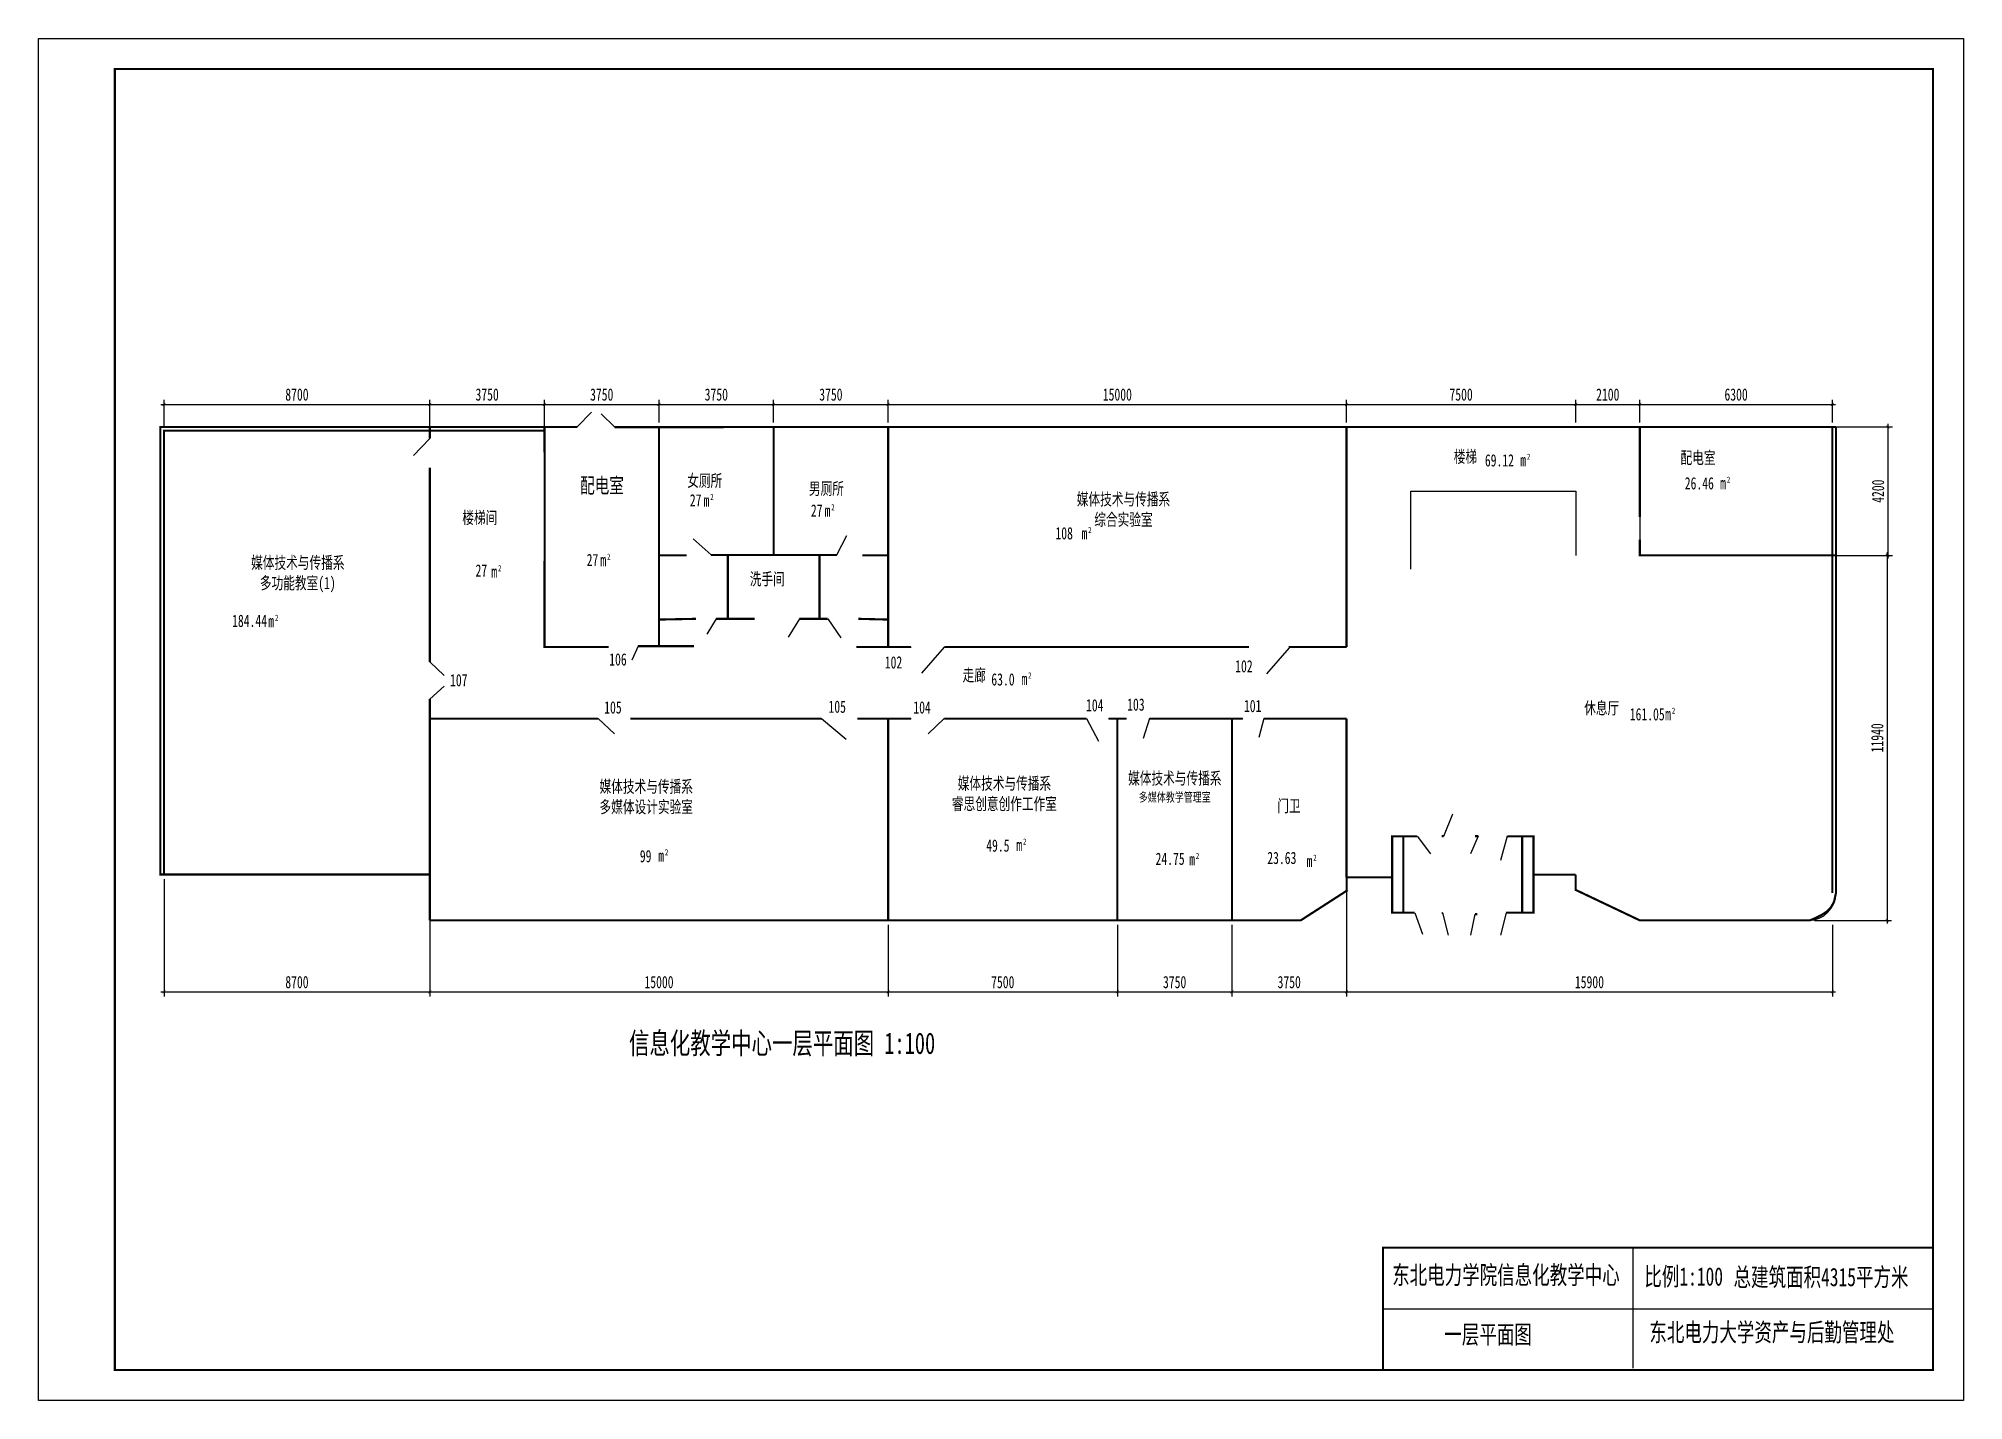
# Model space of a CAD drawing. Extents: x -3929 to 59071, y -15541 to 29009.
import ezdxf

# ---------------------------------------------------------------- set-up
doc = ezdxf.new("R2010")
doc.units = 0
doc.layers.get('0').update_dxf_attribs({"linetype": 'CONTINUOUS'})
doc.layers.get('DEFPOINTS').update_dxf_attribs({"linetype": 'CONTINUOUS'})
doc.styles.get("Standard").update_dxf_attribs({"font": '', "width": 0.7, "height": 400})
doc.styles.get('Standard').set_extended_font_data('FangSong_GB2312')
doc.dimstyles.get("Standard").update_dxf_attribs({"dimtxt": 0.18, "dimasz": 0.18, "dimexe": 0.18, "dimexo": 0.0625, "dimgap": 0.09, "dimtad": 0, "dimtih": 1, "dimtoh": 1, "dimdec": 4, "dimzin": 0, "dimdsep": 46, "dimtxsty": 'Standard', "dimcen": 0.09, "dimadec": 0, "dimazin": 0, "dimtfac": 1, "dimtdec": 4, "dimtofl": 0, "dimtmove": 0, "dimatfit": 3, "dimfxl": 1, "dimtolj": 1, "dimtzin": 0, "dimarcsym": 0})

# ---------------------------------------------------------------- blocks, each defined once
blk = doc.blocks.new('_ARCHTICK')
at = {"color": 0, "linetype": 'ByBlock', "const_width": 0.15}
blk.add_lwpolyline([(-0.5, -0.5), (0.5, 0.5)], dxfattribs=at)
blk = doc.blocks.new('*D1')
at = {"color": 0, "linetype": 'ByBlock'}
for p, q in [((79, 17041), (8979, 17041)), ((179, 16332), (179, 17191)), ((8879, 16332), (8879, 17191))]:
    blk.add_line(p, q, dxfattribs=at)
at = {"layer": 'DEFPOINTS', "color": 0, "linetype": 'ByBlock'}
for p in [(8879, 17041), (179, 16182), (8879, 16182)]:
    blk.add_point(p, dxfattribs=at)
at = {"color": 0, "linetype": 'ByBlock', "xscale": 100, "yscale": 100, "zscale": 100, "rotation": 180}
blk.add_blockref('_ARCHTICK', (179, 17041), dxfattribs=at)
at = {"color": 0, "linetype": 'ByBlock', "xscale": 100, "yscale": 100, "zscale": 100}
blk.add_blockref('_ARCHTICK', (8879, 17041), dxfattribs=at)
at = {"color": 0, "linetype": 'ByBlock', "insert": (4529, 17361), "char_height": 400, "attachment_point": 5}
blk.add_mtext('\\A1;8700', dxfattribs=at)
blk = doc.blocks.new('*D2')
at = {"color": 0, "linetype": 'ByBlock'}
for p, q in [((8779, 17041), (12729, 17041)), ((12629, 16332), (12629, 17191))]:
    blk.add_line(p, q, dxfattribs=at)
at = {"layer": 'DEFPOINTS', "color": 0, "linetype": 'ByBlock'}
for p in [(12629, 17041), (8879, 16182), (12629, 16182)]:
    blk.add_point(p, dxfattribs=at)
at = {"color": 0, "linetype": 'ByBlock', "xscale": 100, "yscale": 100, "zscale": 100, "rotation": 180}
blk.add_blockref('_ARCHTICK', (8879, 17041), dxfattribs=at)
at = {"color": 0, "linetype": 'ByBlock', "xscale": 100, "yscale": 100, "zscale": 100}
blk.add_blockref('_ARCHTICK', (12629, 17041), dxfattribs=at)
at = {"color": 0, "linetype": 'ByBlock', "insert": (10754, 17361), "char_height": 400, "attachment_point": 5}
blk.add_mtext('\\A1;3750', dxfattribs=at)
blk = doc.blocks.new('*D3')
at = {"color": 0, "linetype": 'ByBlock'}
for p, q in [((12529, 17041), (16479, 17041)), ((16379, 16446), (16379, 17191))]:
    blk.add_line(p, q, dxfattribs=at)
at = {"layer": 'DEFPOINTS', "color": 0, "linetype": 'ByBlock'}
for p in [(16379, 17041), (12629, 16182), (16379, 16296)]:
    blk.add_point(p, dxfattribs=at)
at = {"color": 0, "linetype": 'ByBlock', "xscale": 100, "yscale": 100, "zscale": 100, "rotation": 180}
blk.add_blockref('_ARCHTICK', (12629, 17041), dxfattribs=at)
at = {"color": 0, "linetype": 'ByBlock', "xscale": 100, "yscale": 100, "zscale": 100}
blk.add_blockref('_ARCHTICK', (16379, 17041), dxfattribs=at)
at = {"color": 0, "linetype": 'ByBlock', "insert": (14504, 17361), "char_height": 400, "attachment_point": 5}
blk.add_mtext('\\A1;3750', dxfattribs=at)
blk = doc.blocks.new('*D4')
at = {"color": 0, "linetype": 'ByBlock'}
for p, q in [((16279, 17041), (20229, 17041)), ((20129, 16449), (20129, 17191))]:
    blk.add_line(p, q, dxfattribs=at)
at = {"layer": 'DEFPOINTS', "color": 0, "linetype": 'ByBlock'}
for p in [(20129, 17041), (16379, 16296), (20129, 16299)]:
    blk.add_point(p, dxfattribs=at)
at = {"color": 0, "linetype": 'ByBlock', "xscale": 100, "yscale": 100, "zscale": 100, "rotation": 180}
blk.add_blockref('_ARCHTICK', (16379, 17041), dxfattribs=at)
at = {"color": 0, "linetype": 'ByBlock', "xscale": 100, "yscale": 100, "zscale": 100}
blk.add_blockref('_ARCHTICK', (20129, 17041), dxfattribs=at)
at = {"color": 0, "linetype": 'ByBlock', "insert": (18254, 17361), "char_height": 400, "attachment_point": 5}
blk.add_mtext('\\A1;3750', dxfattribs=at)
blk = doc.blocks.new('*D5')
at = {"color": 0, "linetype": 'ByBlock'}
for p, q in [((20029, 17041), (23979, 17041)), ((23879, 16452), (23879, 17191))]:
    blk.add_line(p, q, dxfattribs=at)
at = {"layer": 'DEFPOINTS', "color": 0, "linetype": 'ByBlock'}
for p in [(23879, 17041), (20129, 16299), (23879, 16302)]:
    blk.add_point(p, dxfattribs=at)
at = {"color": 0, "linetype": 'ByBlock', "xscale": 100, "yscale": 100, "zscale": 100, "rotation": 180}
blk.add_blockref('_ARCHTICK', (20129, 17041), dxfattribs=at)
at = {"color": 0, "linetype": 'ByBlock', "xscale": 100, "yscale": 100, "zscale": 100}
blk.add_blockref('_ARCHTICK', (23879, 17041), dxfattribs=at)
at = {"color": 0, "linetype": 'ByBlock', "insert": (22004, 17361), "char_height": 400, "attachment_point": 5}
blk.add_mtext('\\A1;3750', dxfattribs=at)
blk = doc.blocks.new('*D6')
at = {"color": 0, "linetype": 'ByBlock'}
for p, q in [((23779, 17041), (38979, 17041)), ((38879, 16452), (38879, 17191))]:
    blk.add_line(p, q, dxfattribs=at)
at = {"layer": 'DEFPOINTS', "color": 0, "linetype": 'ByBlock'}
for p in [(38879, 17041), (23879, 16302), (38879, 16302)]:
    blk.add_point(p, dxfattribs=at)
at = {"color": 0, "linetype": 'ByBlock', "xscale": 100, "yscale": 100, "zscale": 100, "rotation": 180}
blk.add_blockref('_ARCHTICK', (23879, 17041), dxfattribs=at)
at = {"color": 0, "linetype": 'ByBlock', "xscale": 100, "yscale": 100, "zscale": 100}
blk.add_blockref('_ARCHTICK', (38879, 17041), dxfattribs=at)
at = {"color": 0, "linetype": 'ByBlock', "insert": (31379, 17361), "char_height": 400, "attachment_point": 5}
blk.add_mtext('\\A1;15000', dxfattribs=at)
blk = doc.blocks.new('*D7')
at = {"color": 0, "linetype": 'ByBlock'}
for p, q in [((38779, 17041), (46479, 17041)), ((46379, 16452), (46379, 17191))]:
    blk.add_line(p, q, dxfattribs=at)
at = {"layer": 'DEFPOINTS', "color": 0, "linetype": 'ByBlock'}
for p in [(46379, 17041), (38879, 16302), (46379, 16302)]:
    blk.add_point(p, dxfattribs=at)
at = {"color": 0, "linetype": 'ByBlock', "xscale": 100, "yscale": 100, "zscale": 100, "rotation": 180}
blk.add_blockref('_ARCHTICK', (38879, 17041), dxfattribs=at)
at = {"color": 0, "linetype": 'ByBlock', "xscale": 100, "yscale": 100, "zscale": 100}
blk.add_blockref('_ARCHTICK', (46379, 17041), dxfattribs=at)
at = {"color": 0, "linetype": 'ByBlock', "insert": (42629, 17361), "char_height": 400, "attachment_point": 5}
blk.add_mtext('\\A1;7500', dxfattribs=at)
blk = doc.blocks.new('*D8')
at = {"color": 0, "linetype": 'ByBlock'}
for p, q in [((46279, 17041), (48579, 17041)), ((48479, 16452), (48479, 17191))]:
    blk.add_line(p, q, dxfattribs=at)
at = {"layer": 'DEFPOINTS', "color": 0, "linetype": 'ByBlock'}
for p in [(48479, 17041), (46379, 16302), (48479, 16302)]:
    blk.add_point(p, dxfattribs=at)
at = {"color": 0, "linetype": 'ByBlock', "xscale": 100, "yscale": 100, "zscale": 100, "rotation": 180}
blk.add_blockref('_ARCHTICK', (46379, 17041), dxfattribs=at)
at = {"color": 0, "linetype": 'ByBlock', "xscale": 100, "yscale": 100, "zscale": 100}
blk.add_blockref('_ARCHTICK', (48479, 17041), dxfattribs=at)
at = {"color": 0, "linetype": 'ByBlock', "insert": (47429, 17361), "char_height": 400, "attachment_point": 5}
blk.add_mtext('\\A1;2100', dxfattribs=at)
blk = doc.blocks.new('*D9')
at = {"color": 0, "linetype": 'ByBlock'}
for p, q in [((48379, 17041), (54879, 17041)), ((54779, 16452), (54779, 17191))]:
    blk.add_line(p, q, dxfattribs=at)
at = {"layer": 'DEFPOINTS', "color": 0, "linetype": 'ByBlock'}
for p in [(54779, 17041), (48479, 16302), (54779, 16302)]:
    blk.add_point(p, dxfattribs=at)
at = {"color": 0, "linetype": 'ByBlock', "xscale": 100, "yscale": 100, "zscale": 100, "rotation": 180}
blk.add_blockref('_ARCHTICK', (48479, 17041), dxfattribs=at)
at = {"color": 0, "linetype": 'ByBlock', "xscale": 100, "yscale": 100, "zscale": 100}
blk.add_blockref('_ARCHTICK', (54779, 17041), dxfattribs=at)
at = {"color": 0, "linetype": 'ByBlock', "insert": (51629, 17361), "char_height": 400, "attachment_point": 5}
blk.add_mtext('\\A1;6300', dxfattribs=at)
blk = doc.blocks.new('*D10')
at = {"color": 0, "linetype": 'ByBlock'}
for p, q in [((56595, 16402), (56595, 12002)), ((54929, 16302), (56745, 16302)), ((54929, 12102), (56745, 12102))]:
    blk.add_line(p, q, dxfattribs=at)
at = {"layer": 'DEFPOINTS', "color": 0, "linetype": 'ByBlock'}
for p in [(54779, 16302), (54779, 12102), (56595, 12102)]:
    blk.add_point(p, dxfattribs=at)
at = {"color": 0, "linetype": 'ByBlock', "xscale": 100, "yscale": 100, "zscale": 100}
for p, rotation in [((56595, 16302), 90), ((56595, 12102), 270)]:
    blk.add_blockref('_ARCHTICK', p, dxfattribs=dict(at, rotation=rotation))
at = {"color": 0, "linetype": 'ByBlock', "insert": (56275, 14202), "char_height": 400, "attachment_point": 5, "rotation": 90}
blk.add_mtext('\\A1;4200', dxfattribs=at)
blk = doc.blocks.new('*D11')
at = {"color": 0, "linetype": 'ByBlock'}
for p, q in [((54149, 12102), (56720, 12102)), ((56570, 12202), (56570, 63)), ((54195, 163), (56720, 163))]:
    blk.add_line(p, q, dxfattribs=at)
at = {"layer": 'DEFPOINTS', "color": 0, "linetype": 'ByBlock'}
for p in [(53999, 12102), (54045, 163), (56570, 163)]:
    blk.add_point(p, dxfattribs=at)
at = {"color": 0, "linetype": 'ByBlock', "xscale": 100, "yscale": 100, "zscale": 100}
for p, rotation in [((56570, 12102), 90), ((56570, 163), 270)]:
    blk.add_blockref('_ARCHTICK', p, dxfattribs=dict(at, rotation=rotation))
at = {"color": 0, "linetype": 'ByBlock', "insert": (56250, 6133), "char_height": 400, "attachment_point": 5, "rotation": 90}
blk.add_mtext('\\A1;11940', dxfattribs=at)
blk = doc.blocks.new('*D12')
at = {"color": 0, "linetype": 'ByBlock'}
for p, q in [((179, 1512), (179, -2328)), ((8879, 1512), (8879, -2328)), ((79, -2178), (8979, -2178))]:
    blk.add_line(p, q, dxfattribs=at)
at = {"layer": 'DEFPOINTS', "color": 0, "linetype": 'ByBlock'}
for p in [(179, 1662), (8879, 1662), (8879, -2178)]:
    blk.add_point(p, dxfattribs=at)
at = {"color": 0, "linetype": 'ByBlock', "xscale": 100, "yscale": 100, "zscale": 100, "rotation": 180}
blk.add_blockref('_ARCHTICK', (179, -2178), dxfattribs=at)
at = {"color": 0, "linetype": 'ByBlock', "xscale": 100, "yscale": 100, "zscale": 100}
blk.add_blockref('_ARCHTICK', (8879, -2178), dxfattribs=at)
at = {"color": 0, "linetype": 'ByBlock', "insert": (4529, -1858), "char_height": 400, "attachment_point": 5}
blk.add_mtext('\\A1;8700', dxfattribs=at)
blk = doc.blocks.new('*D13')
at = {"color": 0, "linetype": 'ByBlock'}
for p, q in [((23879, 12), (23879, -2328)), ((8779, -2178), (23979, -2178))]:
    blk.add_line(p, q, dxfattribs=at)
at = {"layer": 'DEFPOINTS', "color": 0, "linetype": 'ByBlock'}
for p in [(8879, 1662), (23879, 162), (23879, -2178)]:
    blk.add_point(p, dxfattribs=at)
at = {"color": 0, "linetype": 'ByBlock', "xscale": 100, "yscale": 100, "zscale": 100, "rotation": 180}
blk.add_blockref('_ARCHTICK', (8879, -2178), dxfattribs=at)
at = {"color": 0, "linetype": 'ByBlock', "xscale": 100, "yscale": 100, "zscale": 100}
blk.add_blockref('_ARCHTICK', (23879, -2178), dxfattribs=at)
at = {"color": 0, "linetype": 'ByBlock', "insert": (16379, -1858), "char_height": 400, "attachment_point": 5}
blk.add_mtext('\\A1;15000', dxfattribs=at)
blk = doc.blocks.new('*D14')
at = {"color": 0, "linetype": 'ByBlock'}
for p, q in [((31379, 12), (31379, -2328)), ((23779, -2178), (31479, -2178))]:
    blk.add_line(p, q, dxfattribs=at)
at = {"layer": 'DEFPOINTS', "color": 0, "linetype": 'ByBlock'}
for p in [(23879, 162), (31379, 162), (31379, -2178)]:
    blk.add_point(p, dxfattribs=at)
at = {"color": 0, "linetype": 'ByBlock', "xscale": 100, "yscale": 100, "zscale": 100, "rotation": 180}
blk.add_blockref('_ARCHTICK', (23879, -2178), dxfattribs=at)
at = {"color": 0, "linetype": 'ByBlock', "xscale": 100, "yscale": 100, "zscale": 100}
blk.add_blockref('_ARCHTICK', (31379, -2178), dxfattribs=at)
at = {"color": 0, "linetype": 'ByBlock', "insert": (27629, -1858), "char_height": 400, "attachment_point": 5}
blk.add_mtext('\\A1;7500', dxfattribs=at)
blk = doc.blocks.new('*D15')
at = {"color": 0, "linetype": 'ByBlock'}
for p, q in [((35129, 12), (35129, -2328)), ((31279, -2178), (35229, -2178))]:
    blk.add_line(p, q, dxfattribs=at)
at = {"layer": 'DEFPOINTS', "color": 0, "linetype": 'ByBlock'}
for p in [(31379, 162), (35129, 162), (35129, -2178)]:
    blk.add_point(p, dxfattribs=at)
at = {"color": 0, "linetype": 'ByBlock', "xscale": 100, "yscale": 100, "zscale": 100, "rotation": 180}
blk.add_blockref('_ARCHTICK', (31379, -2178), dxfattribs=at)
at = {"color": 0, "linetype": 'ByBlock', "xscale": 100, "yscale": 100, "zscale": 100}
blk.add_blockref('_ARCHTICK', (35129, -2178), dxfattribs=at)
at = {"color": 0, "linetype": 'ByBlock', "insert": (33254, -1858), "char_height": 400, "attachment_point": 5}
blk.add_mtext('\\A1;3750', dxfattribs=at)
blk = doc.blocks.new('*D16')
at = {"color": 0, "linetype": 'ByBlock'}
for p, q in [((38879, 6612), (38879, -2328)), ((35029, -2178), (38979, -2178))]:
    blk.add_line(p, q, dxfattribs=at)
at = {"layer": 'DEFPOINTS', "color": 0, "linetype": 'ByBlock'}
for p in [(38879, 6762), (35129, 162), (38879, -2178)]:
    blk.add_point(p, dxfattribs=at)
at = {"color": 0, "linetype": 'ByBlock', "xscale": 100, "yscale": 100, "zscale": 100, "rotation": 180}
blk.add_blockref('_ARCHTICK', (35129, -2178), dxfattribs=at)
at = {"color": 0, "linetype": 'ByBlock', "xscale": 100, "yscale": 100, "zscale": 100}
blk.add_blockref('_ARCHTICK', (38879, -2178), dxfattribs=at)
at = {"color": 0, "linetype": 'ByBlock', "insert": (37004, -1858), "char_height": 400, "attachment_point": 5}
blk.add_mtext('\\A1;3750', dxfattribs=at)
blk = doc.blocks.new('*D17')
at = {"color": 0, "linetype": 'ByBlock'}
for p, q in [((38879, 12), (38879, -2328)), ((54779, 12), (54779, -2328)), ((38779, -2178), (54879, -2178))]:
    blk.add_line(p, q, dxfattribs=at)
at = {"layer": 'DEFPOINTS', "color": 0, "linetype": 'ByBlock'}
for p in [(38879, 162), (54779, 162), (54779, -2178)]:
    blk.add_point(p, dxfattribs=at)
at = {"color": 0, "linetype": 'ByBlock', "xscale": 100, "yscale": 100, "zscale": 100, "rotation": 180}
blk.add_blockref('_ARCHTICK', (38879, -2178), dxfattribs=at)
at = {"color": 0, "linetype": 'ByBlock', "xscale": 100, "yscale": 100, "zscale": 100}
blk.add_blockref('_ARCHTICK', (54779, -2178), dxfattribs=at)
at = {"color": 0, "linetype": 'ByBlock', "insert": (46829, -1858), "char_height": 400, "attachment_point": 5}
blk.add_mtext('\\A1;15900', dxfattribs=at)

msp = doc.modelspace()

# ---------------------------------------------------------------- linework, layer by layer
for p, q in [((-3928.7, 29008.6), (59071.3, 29008.6)), ((-3928.7, -15541.4), (-3928.7, 29008.6)), ((59071.3, 29008.6), (59071.3, -15541.4)), ((-1428.7, 28008.6), (58071.3, 28008.6)), ((-1428.7, -14541.4), (-1428.7, 28008.6)), ((58071.3, 28008.6), (58071.3, -14541.4)), ((13700.5, 16302.5), (14168.9, 16782.1)), ((14480.5, 16734.2), (14929.1, 16295.3)), ((59.4, 1662.5), (59.4, 16302.5)), ((59.4, 16302.5), (13700.5, 16302.5)), ((8879.4, 15930.5), (8345.1, 15369.7)), ((8879.4, 15930.5), (8879.4, 16302.5)), ((12629.4, 15930.5), (12629.4, 16302.5)), ((16379.4, 9102.5), (16379.4, 16302.5)), ((20129.4, 12102.5), (20129.4, 16302.5)), ((23879.4, 9102.5), (23879.4, 16302.5)), ((23879.4, 16302.5), (54899.4, 16302.5)), ((38879.4, 9102.5), (38879.4, 16302.5)), ((54899.4, 1062.5), (54899.4, 16302.5)), ((54899.4, 16302.5), (54899.4, 1062.5)), ((8879.4, 9102.5), (8879.4, 14968.7)), ((40979.4, 11652.5), (40979.4, 14202.5)), ((40979.4, 14202.5), (46379.4, 14202.5)), ((46379.4, 14202.5), (46379.4, 12102.5)), ((48479.4, 13352), (48480.4, 12617.8)), ((18083.4, 12116.3), (17500.2, 12640.5)), ((22200.7, 12116.3), (22523.1, 12757.6)), ((18249.4, 10026.7), (17945.5, 9525.7)), ((20972.1, 10026.7), (20605.8, 9429.9)), ((21901.8, 10026.7), (22331.4, 9406)), ((12629.4, 9102.5), (14729.8, 9102.5)), ((15692.7, 9131.2), (15493.7, 8678.2)), ((23879.4, 9102.5), (24628.3, 9102.5)), ((25715.5, 9102.5), (24967.7, 8247.3)), ((37007.1, 9078.8), (36259.3, 8223.7)), ((8879.4, 8618.1), (9351.6, 8173)), ((8879.4, 7399.8), (9351.6, 7821.6)), ((8879.4, 1662.5), (8879.4, 6762.5)), ((8879.4, 6762.5), (14385.2, 6762.5)), ((14385.2, 6762.5), (14918.6, 6260.3)), ((15442.1, 6762.5), (21693.1, 6762.5)), ((21693.1, 6762.5), (22499.1, 6092.7)), ((22870.8, 6762.5), (24628.3, 6762.5)), ((23879.4, 162.5), (23879.4, 6762.5)), ((25715.5, 6762.5), (25183.4, 6260.3)), ((25715.5, 6762.5), (30365.9, 6762.5)), ((30365.9, 6762.5), (30762.7, 6020.9)), ((31090.7, 6762.5), (31676.5, 6762.5)), ((31379.4, 162.5), (31379.4, 6762.5)), ((32431.5, 6762.5), (32224.7, 6116.6)), ((32431.5, 6762.5), (35481.5, 6762.5)), ((35129.4, 162.5), (35129.4, 6762.5)), ((36176, 6762.5), (36011.4, 6140.6)), ((42061.3, 2918), (42353.1, 3646.5)), ((40371.1, 2913.2), (40741.1, 2913.2)), ((40371.1, 413.2), (40371.1, 2913.2)), ((40741.1, 2913.2), (40741.1, 413.2)), ((41186.1, 2913.2), (41623.7, 2335.1)), ((43191.8, 2918), (42936.5, 2335.1)), ((44140, 2913.2), (43921.2, 2116.6)), ((44628.5, 413.2), (44628.5, 2913.2)), ((44628.5, 2913.2), (44998.5, 2913.2)), ((44998.5, 2913.2), (44998.5, 413.2)), ((59.4, 1662.5), (8879.4, 1662.5)), ((40741.1, 413.2), (40371.1, 413.2)), ((41113.1, 413.2), (41368.4, -287.7)), ((42024.8, 404.5), (42207.2, -324.1)), ((43082.4, 368), (42936.5, -324.1)), ((44103.5, 413.2), (43921.2, -324.1)), ((44998.5, 413.2), (44628.5, 413.2)), ((58071.3, -10541.4), (40071.3, -10541.4)), ((40071.3, -10541.4), (40071.3, -14541.4)), ((48253.2, -10518.6), (48253.2, -14486)), ((40071.3, -12541.4), (58090.5, -12541.4)), ((58071.3, -14541.4), (-1428.7, -14541.4)), ((59071.3, -15541.4), (-3928.7, -15541.4))]:
    msp.add_line(p, q)
at = {"const_width": 70}
for points in [[(-1428.7, -14541.4), (-1428.7, 28008.6), (58071.3, 28008.6), (58071.3, -14541.4), (-1428.7, -14541.4)], [(59.4, 16302.5), (59.4, 1662.5), (8879.4, 1662.5), (8879.4, 162.5)], [(12629.4, 16302.5), (59.4, 16302.5), (59.4, 1662.5)], [(8879.4, 15930.5), (8879.4, 16302.5)], [(12629.4, 16302.5), (12629.4, 16302.5), (13700.5, 16302.5)], [(12629.4, 16302.5), (12629.4, 15930.5)], [(12629.4, 15930.5), (12638, 14968.7)], [(14929.1, 16295.3), (23879.4, 16302.5)], [(16379.4, 16296.5), (16379.4, 9102.5)], [(20129.4, 16302.5), (20129.4, 12116.3)], [(23879.4, 16302.5), (23879.4, 9102.5)], [(54899.4, 16302.5), (23879.4, 16302.5)], [(38879.4, 9102.5), (38879.4, 16302.5)], [(48479.4, 16302.5), (48479.4, 13352)], [(54899.4, 16302.5), (54899.4, 1062.5)], [(8879.4, 14968.7), (8879.4, 9102.5)], [(12638, 14968.7), (12629.4, 9102.5), (14729.8, 9102.5)], [(48480.4, 12617.8), (48479.4, 12102.5), (54899.4, 12102.5)], [(16379.4, 12102.5), (17286.5, 12102.5)], [(18083.4, 12116.3), (22200.7, 12116.3)], [(18629.4, 12102.5), (18629.4, 10026.7)], [(21629.4, 12102.5), (21629.4, 10026.7)], [(23879.4, 12102.5), (23030.8, 12102.5)], [(17585.4, 10026.7), (16379.4, 10002.5)], [(18249.4, 10026.7), (19511.2, 10026.7)], [(21901.8, 10026.7), (20972.1, 10026.7)], [(22898, 10026.7), (23879.4, 10002.5)], [(8879.4, 9102.5), (8879.4, 8618.1)], [(15692.7, 9131.2), (17519, 9131.2)], [(23879.4, 9102.5), (22831.5, 9102.5)], [(23879.4, 9102.5), (24628.3, 9102.5)], [(25715.5, 9102.5), (35690.6, 9102.5)], [(36986, 9102.5), (38879.4, 9102.5)], [(8879.4, 6762.5), (8879.4, 7399.8)], [(8879.4, 1662.5), (8879.4, 6762.5), (14385.2, 6762.5)], [(15442.1, 6762.5), (21693.1, 6762.5)], [(22870.8, 6762.5), (24628.3, 6762.5)], [(23879.4, 162.5), (23879.4, 6762.5)], [(25715.5, 6762.5), (30365.9, 6762.5)], [(31090.7, 6762.5), (31676.5, 6762.5)], [(31379.4, 162.5), (31379.4, 6762.5)], [(32431.5, 6762.5), (35481.5, 6762.5)], [(35129.4, 6762.5), (35129.4, 162.5)], [(36176, 6762.5), (38879.4, 6762.5)], [(38879.4, 1662.5), (38879.4, 6762.5)], [(40371.1, 2913.2), (40371.1, 413.2), (40741.1, 413.2), (40741.1, 2913.2), (40371.1, 2913.2)], [(40741.1, 2913.2), (41186.1, 2913.2)], [(41988.4, 2918), (42061.3, 2918)], [(43082.4, 2918), (43191.8, 2918)], [(44628.5, 2913.2), (44140, 2913.2)], [(44628.5, 2913.2), (44998.5, 2913.2), (44998.5, 413.2), (44628.5, 413.2), (44628.5, 2913.2)], [(8879.4, 162.5), (37379.4, 162.5), (38887.3, 1133.1), (38879.4, 1662.5)], [(38877.3, 1570.2), (40371.1, 1570.2)], [(46380.4, 1657.5), (45002, 1657.5)], [(54899.4, 1062.5), (54832.9, 766), (54727.9, 582.4), (54596.6, 451.3), (54439.1, 346.4), (54229.1, 241.5), (54045.4, 162.9), (48479.4, 162.5), (46380.4, 1159.3), (46380.4, 1657.5)], [(40741.1, 413.2), (41113.1, 413.2)], [(42024.8, 404.5), (41988.4, 404.5)], [(43082.4, 368), (43155.4, 368)], [(44628.5, 413.2), (44103.5, 413.2)], [(40071.3, -14541.4), (40071.3, -10541.4), (58071.3, -10541.4)]]:
    msp.add_lwpolyline(points, dxfattribs=at)
for points in [[(12629.4, 16182.5, 70, 70, 0), (179.4, 16182.5, 70, 70, 0), (179.4, 1662.5, 70, 70, 0)], [(54779.4, 16302.5, 70, 70, 0), (54779.4, 1062.5, 70, 70, 0)]]:
    msp.add_lwpolyline(points, format="xyseb")
msp.add_arc((53999.4, 1062.5), 900, 270, 0)

# ---------------------------------------------------------------- texts
for s, insert, char_height, width, attachment_point in [('楼梯', (42388.8, 15533.7), 400, 5975.088, 1), ('69.12', (43407.5, 15411.3), 400, 4329.774, 1), ('m', (44563.9, 15417.4), 400, 4867.06, 1), ('2', (44781.8, 15427.7), 200, 1406.04, 1), ('配电室', (49809.5, 15497.9), 400, 1313.226, 1), ('{\\fGulim|b0|i0|c134|p34;配\\fPMingLiU|b0|i0|c134|p18;电\\fGulim|b0|i0|c134|p34;室}', (14513.3, 14640.5), 500, 3154.7, 2), ('女厕所', (17302, 14747.2), 400, 2424.674, 1), ('男厕所', (21285.3, 14487.7), 400, 2771.055, 1), ('26.46', (49948.5, 14660.7), 400, 4329.774, 1), ('m', (51104.8, 14666.8), 400, 4867.06, 1), ('2', (51322.7, 14677.1), 200, 1406.04, 1), ('27', (17387.2, 14103.4), 400, 1125.741, 1), ('m', (17835.3, 14100), 400, 4867.06, 1), ('2', (18053.2, 14110.3), 200, 1406.04, 1), ('{\\fGulim|b0|i0|c129|p34;媒\\fGulim|b0|i0|c134|p34;体技\\fPMingLiU|b0|i0|c136|p18;术\\fPMingLiU|b0|i0|c134|p18;与传\\fGulim|b0|i0|c134|p34;播系\\P\\fPMingLiU|b0|i0|c134|p18;综\\fGulim|b0|i0|c134|p34;合\\fPMingLiU|b0|i0|c134|p18;实验\\fGulim|b0|i0|c134|p34;室}', (31579.4, 14141.7), 400, 6386.547, 2), ('楼梯间', (9941.3, 13536.2), 400, 2684.46, 1), ('27', (21348.9, 13768.9), 400, 1125.741, 1), ('m', (21797, 13765.5), 400, 4867.06, 1), ('2', (22014.9, 13775.8), 200, 1406.04, 1), ('108', (29352.4, 13025.6), 400, 8399.762, 1), ('m', (30204.9, 13021.7), 400, 4867.06, 1), ('2', (30422.8, 13032), 200, 1406.04, 1), ('{\\fGulim|b0|i0|c129|p34;媒\\fGulim|b0|i0|c134|p34;体技\\fPMingLiU|b0|i0|c136|p18;术\\fPMingLiU|b0|i0|c134|p18;与传\\fGulim|b0|i0|c134|p34;播系\\P\\fGulim|b0|i0|c129|p34;多\\fGulim|b0|i0|c134|p34;功能\\fPMingLiU|b0|i0|c136|p18;教\\fGulim|b0|i0|c134|p34;室}(1)', (4557.2, 12065.7), 400, 4818.906, 2), ('27', (14011.3, 12152.2), 400, 1125.741, 1), ('m', (14459.4, 12148.8), 400, 4867.06, 1), ('2', (14677.3, 12159.1), 200, 1406.04, 1), ('27', (10374.3, 11806.2), 400, 2511.269, 1), ('m', (10890.2, 11770.7), 400, 4867.06, 1), ('2', (11108.1, 11781), 200, 1406.04, 1), ('洗手间', (19347.3, 11530.1), 400, 1852.588, 1), ('184.44', (2407.5, 10162.7), 400, 5888.493, 1), ('2', (3807.6, 10160.5), 200, 1406.04, 1), ('m', (3589.6, 10150.3), 400, 4867.06, 1), ('106', (14749.9, 8899.3), 400, 773.866, 1), ('107', (9539.2, 8219.8), 400, 633.163, 1), ('102', (23767.2, 8802.8), 400, 984.92, 1), ('走廊', (26313.4, 8386.6), 400, 2343.575, 1), ('63.0', (27254.6, 8245.6), 400, 3637.01, 1), ('2', (28457.8, 8275.2), 200, 1406.04, 1), ('102', (35236.1, 8676.5), 400, 984.92, 1), ('m', (28239.9, 8264.9), 400, 4867.06, 1), ('105', (14585.7, 7329.6), 400, 750.415, 1), ('105', (21925.7, 7353), 400, 891.118, 1), ('104', (24702.3, 7329.6), 400, 1008.37, 1), ('104', (30353.8, 7399.8), 400, 938.019, 1), ('103', (31699.9, 7423.3), 400, 726.965, 1), ('101', (35522.3, 7376.4), 400, 750.415, 1), ('休息厅', (46657.8, 7308.2), 400, 5975.088, 1), ('161.05', (48149.4, 7105.4), 400, 4329.774, 1), ('m', (49305.7, 7111.5), 400, 4867.06, 1), ('2', (49523.6, 7121.8), 200, 1406.04, 1), ('{\\fGulim|b0|i0|c129|p34;媒\\fGulim|b0|i0|c134|p34;体技\\fPMingLiU|b0|i0|c136|p18;术\\fPMingLiU|b0|i0|c134|p18;与传\\fGulim|b0|i0|c134|p34;播系\\P\\fPMingLiU|b0|i0|c134|p18;\\H0.75x;多媒体教学管理\\fGulim|b0|i0|c134|p34;室}', (33258.9, 5011.7), 400, 6386.547, 2), ('{\\fGulim|b0|i0|c129|p34;媒\\fGulim|b0|i0|c134|p34;体技\\fPMingLiU|b0|i0|c136|p18;术\\fPMingLiU|b0|i0|c134|p18;与传\\fGulim|b0|i0|c134|p34;播系\\P\\fPMingLiU|b0|i0|c134|p18;多媒体设计实验\\fGulim|b0|i0|c134|p34;室}', (15960.8, 4743.1), 400, 6386.547, 2), ('{\\fGulim|b0|i0|c129|p34;媒\\fGulim|b0|i0|c134|p34;体技\\fPMingLiU|b0|i0|c136|p18;术\\fPMingLiU|b0|i0|c134|p18;与传\\fGulim|b0|i0|c134|p34;播系\\P\\fPMingLiU|b0|i0|c134|p18;睿思创意创作工作\\fGulim|b0|i0|c134|p34;室}', (27683.2, 4843.8), 400, 6386.547, 2), ('门卫', (36612.7, 4107.7), 400, 2771.056, 1), ('49.5', (27087.2, 2810.2), 400, 3637.01, 1), ('m', (28072.5, 2829.5), 400, 4867.06, 1), ('2', (28290.4, 2839.8), 200, 1406.04, 1), ('99', (15750.9, 2464.2), 400, 6321.47, 1), ('m', (16352.2, 2480), 400, 4867.06, 1), ('2', (16570.1, 2490.3), 200, 1406.04, 1), ('24.75', (32629.4, 2377.7), 400, 2857.651, 1), ('m', (33728.6, 2363.6), 400, 4867.06, 1), ('2', (33946.5, 2373.8), 200, 1406.04, 1), ('23.63', (36285.6, 2407.4), 400, 3637.01, 1), ('m', (37571.5, 2303.4), 400, 4867.06, 1), ('2', (37789.4, 2313.6), 200, 1406.04, 1), ('信息化教学中心一层平面图 1:100', (15396.9, -3504.3), 700, 23986.949, 1), ('东北电力学院信息化教学中心', (40373.1, -11136.1), 600, 9136.118, 1), ('比例1:100', (48626.7, -11184.1), 600, 3774.659, 1), ('总建筑面积4315平方米', (51544.5, -11202.8), 600, 7390.922, 1), ('一层平面图', (42080.1, -13081.2), 600, 7044.428, 1), ('东北电力大学资产与后勤管理处', (48790.2, -13009.2), 600, 8222.506, 1)]:
    msp.add_mtext(s, dxfattribs=dict(insert=insert, char_height=char_height, width=width, attachment_point=attachment_point))

# ---------------------------------------------------------------- dimensions: what is measured, and where the dimension line sits
for base, p1, p2, override, picture, middle in [((8879.4, 17040.8), (179.4, 16182.5), (8879.4, 16182.5), {"dimtxt": 400, "dimasz": 100, "dimexe": 150, "dimexo": 150, "dimgap": 120, "dimtad": 1, "dimtih": 0, "dimtoh": 0, "dimdec": 0, "dimzin": 8, "dimlunit": 5, "dimblk1": 'ARCHTICK', "dimblk2": 'ARCHTICK', "dimsah": 1, "dimcen": 2.5, "dimdle": 100, "dimtdec": 0, "dimtofl": 1}, '*D1', (4529.4, 17360.8)), ((12629.4, 17040.8), (8879.4, 16182.5), (12629.4, 16182.5), {"dimtxt": 400, "dimasz": 100, "dimexe": 150, "dimexo": 150, "dimgap": 120, "dimtad": 1, "dimtih": 0, "dimtoh": 0, "dimdec": 0, "dimzin": 8, "dimlunit": 5, "dimblk1": 'ARCHTICK', "dimblk2": 'ARCHTICK', "dimsah": 1, "dimcen": 2.5, "dimdle": 100, "dimse1": 1, "dimtdec": 0, "dimtofl": 1, "dimtmove": 1}, '*D2', (10754.4, 17360.8)), ((16379.4, 17040.8), (12629.4, 16182.5), (16379.4, 16296.5), {"dimtxt": 400, "dimasz": 100, "dimexe": 150, "dimexo": 150, "dimgap": 120, "dimtad": 1, "dimtih": 0, "dimtoh": 0, "dimdec": 0, "dimzin": 8, "dimlunit": 5, "dimblk1": 'ARCHTICK', "dimblk2": 'ARCHTICK', "dimsah": 1, "dimcen": 2.5, "dimdle": 100, "dimse1": 1, "dimtdec": 0, "dimtofl": 1, "dimtmove": 1}, '*D3', (14504.4, 17360.8)), ((20129.4, 17040.8), (16379.4, 16296.5), (20129.4, 16299.5), {"dimtxt": 400, "dimasz": 100, "dimexe": 150, "dimexo": 150, "dimgap": 120, "dimtad": 1, "dimtih": 0, "dimtoh": 0, "dimdec": 0, "dimzin": 8, "dimlunit": 5, "dimblk1": 'ARCHTICK', "dimblk2": 'ARCHTICK', "dimsah": 1, "dimcen": 2.5, "dimdle": 100, "dimse1": 1, "dimtdec": 0, "dimtofl": 1, "dimtmove": 1}, '*D4', (18254.4, 17360.8)), ((23879.4, 17040.8), (20129.4, 16299.5), (23879.4, 16302.5), {"dimtxt": 400, "dimasz": 100, "dimexe": 150, "dimexo": 150, "dimgap": 120, "dimtad": 1, "dimtih": 0, "dimtoh": 0, "dimdec": 0, "dimzin": 8, "dimlunit": 5, "dimblk1": 'ARCHTICK', "dimblk2": 'ARCHTICK', "dimsah": 1, "dimcen": 2.5, "dimdle": 100, "dimse1": 1, "dimtdec": 0, "dimtofl": 1, "dimtmove": 1}, '*D5', (22004.4, 17360.8)), ((38879.4, 17040.8), (23879.4, 16302.5), (38879.4, 16302.5), {"dimtxt": 400, "dimasz": 100, "dimexe": 150, "dimexo": 150, "dimgap": 120, "dimtad": 1, "dimtih": 0, "dimtoh": 0, "dimdec": 0, "dimzin": 8, "dimlunit": 5, "dimblk1": 'ARCHTICK', "dimblk2": 'ARCHTICK', "dimsah": 1, "dimcen": 2.5, "dimdle": 100, "dimse1": 1, "dimtdec": 0, "dimtofl": 1, "dimtmove": 1}, '*D6', (31379.4, 17360.8)), ((46379.4, 17040.8), (38879.4, 16302.5), (46379.4, 16302.5), {"dimtxt": 400, "dimasz": 100, "dimexe": 150, "dimexo": 150, "dimgap": 120, "dimtad": 1, "dimtih": 0, "dimtoh": 0, "dimdec": 0, "dimzin": 8, "dimlunit": 5, "dimblk1": 'ARCHTICK', "dimblk2": 'ARCHTICK', "dimsah": 1, "dimcen": 2.5, "dimdle": 100, "dimse1": 1, "dimtdec": 0, "dimtofl": 1, "dimtmove": 1}, '*D7', (42629.4, 17360.8)), ((48479.4, 17040.8), (46379.4, 16302.5), (48479.4, 16302.5), {"dimtxt": 400, "dimasz": 100, "dimexe": 150, "dimexo": 150, "dimgap": 120, "dimtad": 1, "dimtih": 0, "dimtoh": 0, "dimdec": 0, "dimzin": 8, "dimlunit": 5, "dimblk1": 'ARCHTICK', "dimblk2": 'ARCHTICK', "dimsah": 1, "dimcen": 2.5, "dimdle": 100, "dimse1": 1, "dimtdec": 0, "dimtofl": 1, "dimtmove": 1}, '*D8', (47429.4, 17360.8)), ((54779.4, 17040.8), (48479.4, 16302.5), (54779.4, 16302.5), {"dimtxt": 400, "dimasz": 100, "dimexe": 150, "dimexo": 150, "dimgap": 120, "dimtad": 1, "dimtih": 0, "dimtoh": 0, "dimdec": 0, "dimzin": 8, "dimlunit": 5, "dimblk1": 'ARCHTICK', "dimblk2": 'ARCHTICK', "dimsah": 1, "dimcen": 2.5, "dimdle": 100, "dimse1": 1, "dimtdec": 0, "dimtofl": 1, "dimtmove": 1}, '*D9', (51629.4, 17360.8)), ((38879.4, -2177.7), (35129.4, 162.5), (38879.4, 6762.5), {"dimtxt": 400, "dimasz": 100, "dimexe": 150, "dimexo": 150, "dimgap": 120, "dimtad": 1, "dimtih": 0, "dimtoh": 0, "dimdec": 0, "dimzin": 8, "dimlunit": 5, "dimblk1": 'ARCHTICK', "dimblk2": 'ARCHTICK', "dimsah": 1, "dimcen": 2.5, "dimdle": 100, "dimse1": 1, "dimtdec": 0, "dimtofl": 1, "dimtmove": 1}, '*D16', (37004.4, -1857.7)), ((8879.4, -2177.7), (179.4, 1662.5), (8879.4, 1662.5), {"dimtxt": 400, "dimasz": 100, "dimexe": 150, "dimexo": 150, "dimgap": 120, "dimtad": 1, "dimtih": 0, "dimtoh": 0, "dimdec": 0, "dimzin": 8, "dimlunit": 5, "dimblk1": 'ARCHTICK', "dimblk2": 'ARCHTICK', "dimsah": 1, "dimcen": 2.5, "dimdle": 100, "dimtdec": 0, "dimtofl": 1}, '*D12', (4529.4, -1857.7)), ((23879.4, -2177.7), (8879.4, 1662.5), (23879.4, 162.5), {"dimtxt": 400, "dimasz": 100, "dimexe": 150, "dimexo": 150, "dimgap": 120, "dimtad": 1, "dimtih": 0, "dimtoh": 0, "dimdec": 0, "dimzin": 8, "dimlunit": 5, "dimblk1": 'ARCHTICK', "dimblk2": 'ARCHTICK', "dimsah": 1, "dimcen": 2.5, "dimdle": 100, "dimse1": 1, "dimtdec": 0, "dimtofl": 1, "dimtmove": 1}, '*D13', (16379.4, -1857.7)), ((31379.4, -2177.7), (23879.4, 162.5), (31379.4, 162.5), {"dimtxt": 400, "dimasz": 100, "dimexe": 150, "dimexo": 150, "dimgap": 120, "dimtad": 1, "dimtih": 0, "dimtoh": 0, "dimdec": 0, "dimzin": 8, "dimlunit": 5, "dimblk1": 'ARCHTICK', "dimblk2": 'ARCHTICK', "dimsah": 1, "dimcen": 2.5, "dimdle": 100, "dimse1": 1, "dimtdec": 0, "dimtofl": 1, "dimtmove": 1}, '*D14', (27629.4, -1857.7)), ((35129.4, -2177.7), (31379.4, 162.5), (35129.4, 162.5), {"dimtxt": 400, "dimasz": 100, "dimexe": 150, "dimexo": 150, "dimgap": 120, "dimtad": 1, "dimtih": 0, "dimtoh": 0, "dimdec": 0, "dimzin": 8, "dimlunit": 5, "dimblk1": 'ARCHTICK', "dimblk2": 'ARCHTICK', "dimsah": 1, "dimcen": 2.5, "dimdle": 100, "dimse1": 1, "dimtdec": 0, "dimtofl": 1, "dimtmove": 1}, '*D15', (33254.4, -1857.7)), ((54779.4, -2177.7), (38879.4, 162.5), (54779.4, 162.5), {"dimtxt": 400, "dimasz": 100, "dimexe": 150, "dimexo": 150, "dimgap": 120, "dimtad": 1, "dimtih": 0, "dimtoh": 0, "dimdec": 0, "dimzin": 8, "dimlunit": 5, "dimblk1": 'ARCHTICK', "dimblk2": 'ARCHTICK', "dimsah": 1, "dimcen": 2.5, "dimdle": 100, "dimtdec": 0, "dimtofl": 1}, '*D17', (46829.4, -1857.7))]:
    dim = msp.add_linear_dim(base=base, p1=p1, p2=p2, dimstyle='Standard', override=override)
    dim.commit()
    dim.dimension.update_dxf_attribs({"geometry": picture, "text_midpoint": middle})
for base, p1, p2, picture, middle in [((56595.3, 12102.5), (54779.4, 16302.5), (54779.4, 12102.5), '*D10', (56275.3, 14202.5)), ((56569.8, 162.9), (53999.4, 12102.5), (54045.4, 162.9), '*D11', (56249.8, 6132.7))]:
    dim = msp.add_linear_dim(base=base, p1=p1, p2=p2, angle=90, dimstyle='Standard', override={"dimtxt": 400, "dimasz": 100, "dimexe": 150, "dimexo": 150, "dimgap": 120, "dimtad": 1, "dimtih": 0, "dimtoh": 0, "dimdec": 0, "dimzin": 8, "dimlunit": 5, "dimblk1": 'ARCHTICK', "dimblk2": 'ARCHTICK', "dimsah": 1, "dimcen": 2.5, "dimdle": 100, "dimtdec": 0, "dimtofl": 1})
    dim.commit()
    dim.dimension.update_dxf_attribs({"geometry": picture, "text_midpoint": middle})

doc.saveas('drawing.dxf')
